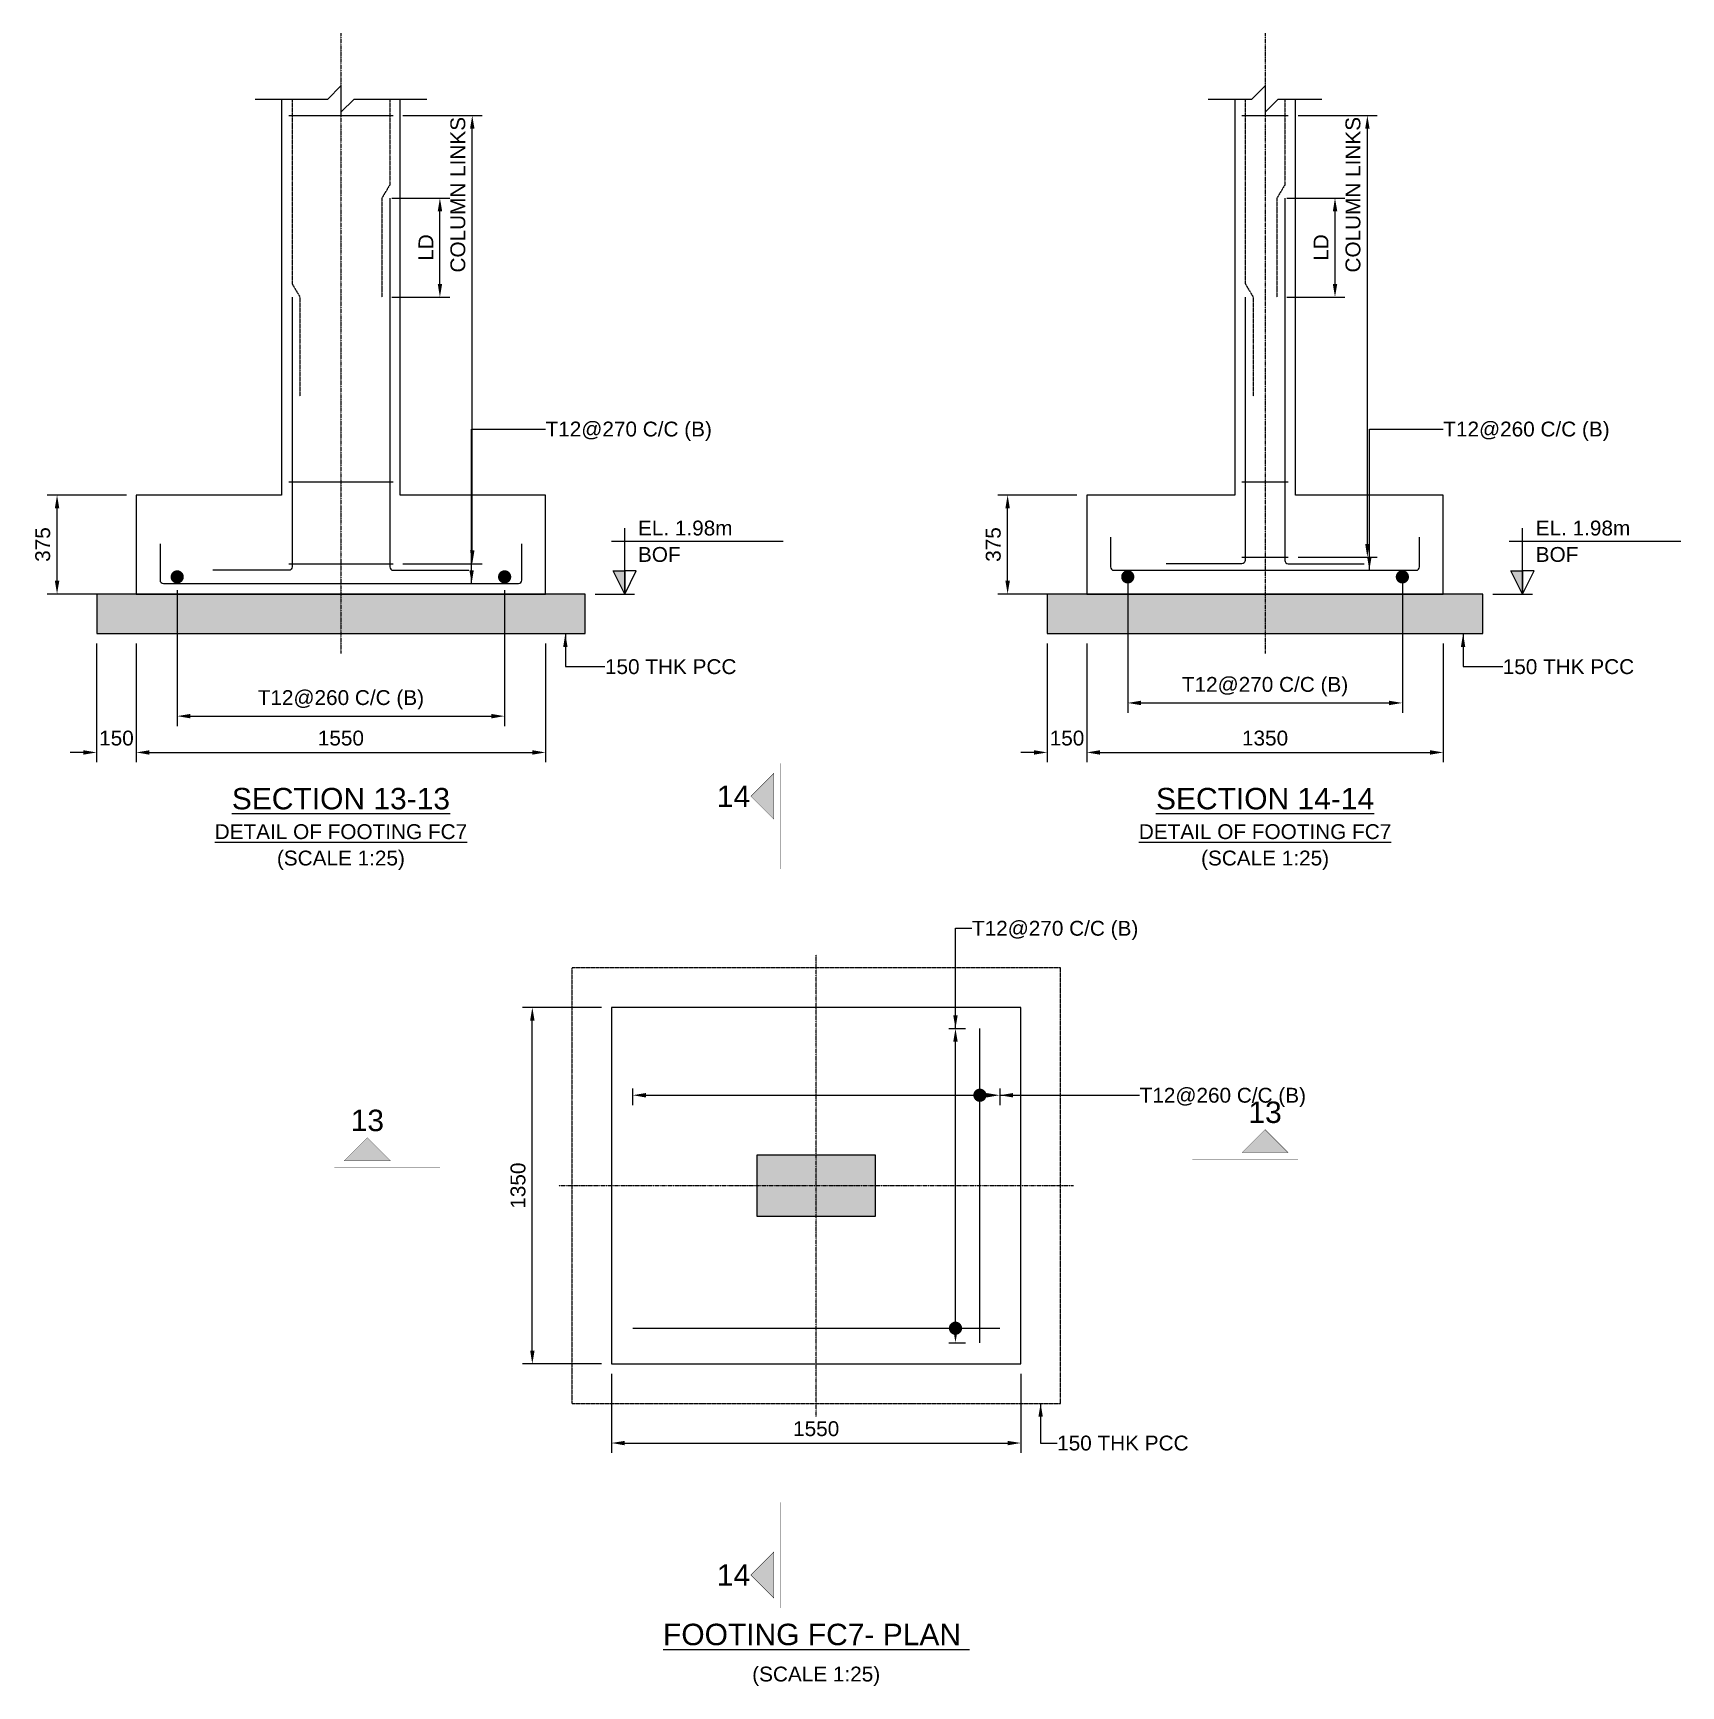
# Model space of a CAD drawing. Header units: inches. Extents: x -816171 to 9366335, y -450961 to 689132.
# Drawn here: x 5642702 to 5667665, y 456325 to 481369 of the extents above; entities that cross this region are included whole.
import ezdxf
from ezdxf.enums import TextEntityAlignment as Align

# ---------------------------------------------------------------- set-up
doc = ezdxf.new("R2010")
doc.units = ezdxf.units.IN
doc.header["$MEASUREMENT"] = 0
doc.linetypes.add('Cline', pattern=[1, 0.625, -0.125, 0.125, -0.125])
doc.linetypes.add('DASHED', pattern=[0.75, 0.5, -0.25])
for name, color, linetype in [('Center Line', 1, 'Continuous'), ('Column', 2, 'Continuous'), ('Concrete Line', 2, 'Continuous'), ('Dim', 31, 'Continuous'), ('Footing', 4, 'Continuous'), ('Labels', 4, 'Continuous'), ('PCC', 5, 'Continuous'), ('Reinforcement', 130, 'Continuous'), ('Section Mark', 5, 'Continuous'), ('Solid', 25, 'Continuous'), ('Text', 31, 'Continuous')]:
    doc.layers.add(name, color=color, linetype=linetype)
doc.styles.add('SC-FTG1', font='sanss___.ttf')
doc.styles.add('SC-FTG2', font='SansSerif')
doc.dimstyles.new('RccFooting', dxfattribs={"dimtxt": 225, "dimasz": 200, "dimexe": 150, "dimexo": 150, "dimgap": 100, "dimtad": 1, "dimtoh": 1, "dimdec": 4, "dimlfac": 0.25, "dimzin": 0, "dimdsep": 46, "dimtxsty": 'SC-FTG2', "dimcen": 0.09, "dimclrd": 8, "dimclre": 8, "dimclrt": 31, "dimadec": 0, "dimazin": 0, "dimtfac": 1, "dimtdec": 0, "dimtix": 1, "dimtofl": 0, "dimtmove": 0, "dimatfit": 3, "dimfxl": 1, "dimtolj": 1, "dimtzin": 0, "dimarcsym": 0})

# ---------------------------------------------------------------- blocks, each defined once
blk = doc.blocks.new('*D3835')
at = {"layer": 'DEFPOINTS', "color": 0, "transparency": 16777216}
for p in [(5651465, 461205), (5657665, 461205), (5657665, 460005)]:
    blk.add_point(p, dxfattribs=at)
at = {"layer": 'Dim', "color": 8, "lineweight": -2, "transparency": 16777216}
for p, q in [((5651465, 461055), (5651465, 459855)), ((5657665, 461055), (5657665, 459855)), ((5651665, 460005), (5657465, 460005))]:
    blk.add_line(p, q, dxfattribs=at)
at = {"layer": 'Dim', "color": 8, "transparency": 16777216}
for points in [[(5651665, 460038), (5651665, 459971), (5651465, 460005)], [(5657465, 460038), (5657465, 459971), (5657665, 460005)]]:
    blk.add_solid(points, dxfattribs=at)
at = {"layer": 'Dim', "color": 31, "transparency": 16777216, "insert": (5654565, 460221), "char_height": 225, "attachment_point": 5, "style": 'SC-FTG2'}
blk.add_mtext('\\A1;1550', dxfattribs=at)
blk = doc.blocks.new('*D3836')
at = {"layer": 'DEFPOINTS', "color": 0, "transparency": 16777216}
for p in [(5650265, 466605), (5651465, 466605), (5651465, 461205)]:
    blk.add_point(p, dxfattribs=at)
at = {"layer": 'Dim', "color": 8, "lineweight": -2, "transparency": 16777216}
for p, q in [((5651315, 466605), (5650115, 466605)), ((5650265, 461405), (5650265, 466405)), ((5651315, 461205), (5650115, 461205))]:
    blk.add_line(p, q, dxfattribs=at)
at = {"layer": 'Dim', "color": 8, "transparency": 16777216}
for points in [[(5650232, 466405), (5650299, 466405), (5650265, 466605)], [(5650232, 461405), (5650299, 461405), (5650265, 461205)]]:
    blk.add_solid(points, dxfattribs=at)
at = {"layer": 'Dim', "color": 31, "transparency": 16777216, "insert": (5650049, 463905), "char_height": 225, "attachment_point": 5, "rotation": 90, "style": 'SC-FTG2'}
blk.add_mtext('\\A1;1350', dxfattribs=at)
blk = doc.blocks.new('*D3841')
at = {"layer": 'DEFPOINTS', "color": 0, "transparency": 16777216}
for p in [(5656425, 466285), (5656675, 466285), (5656425, 461525)]:
    blk.add_point(p, dxfattribs=at)
at = {"layer": 'Dim', "color": 8, "lineweight": -2, "transparency": 16777216}
for p, q in [((5656575, 466285), (5656825, 466285)), ((5656675, 461725), (5656675, 466085)), ((5656575, 461525), (5656825, 461525))]:
    blk.add_line(p, q, dxfattribs=at)
at = {"layer": 'Dim', "color": 8, "transparency": 16777216}
for points in [[(5656642, 466085), (5656709, 466085), (5656675, 466285)], [(5656642, 461725), (5656709, 461725), (5656675, 461525)]]:
    blk.add_solid(points, dxfattribs=at)
blk = doc.blocks.new('*D3842')
at = {"layer": 'DEFPOINTS', "color": 0, "transparency": 16777216}
for p in [(5651785, 465525), (5657345, 465525), (5657345, 465275)]:
    blk.add_point(p, dxfattribs=at)
at = {"layer": 'Dim', "color": 8, "lineweight": -2, "transparency": 16777216}
for p, q in [((5651785, 465375), (5651785, 465125)), ((5657345, 465375), (5657345, 465125)), ((5651985, 465275), (5657145, 465275))]:
    blk.add_line(p, q, dxfattribs=at)
at = {"layer": 'Dim', "color": 8, "transparency": 16777216}
for points in [[(5651985, 465308), (5651985, 465241), (5651785, 465275)], [(5657145, 465308), (5657145, 465241), (5657345, 465275)]]:
    blk.add_solid(points, dxfattribs=at)
blk = doc.blocks.new('*D3843')
at = {"layer": 'DEFPOINTS', "color": 0, "transparency": 16777216}
for p in [(5643665, 472269), (5644265, 472269), (5644265, 470469)]:
    blk.add_point(p, dxfattribs=at)
at = {"layer": 'Dim', "color": 8, "lineweight": -2, "transparency": 16777216}
for p, q in [((5643665, 472119), (5643665, 470319)), ((5644265, 472119), (5644265, 470319)), ((5643465, 470469), (5643265, 470469)), ((5644465, 470469), (5644665, 470469))]:
    blk.add_line(p, q, dxfattribs=at)
at = {"layer": 'Dim', "color": 8, "transparency": 16777216}
for points in [[(5643465, 470502), (5643465, 470435), (5643665, 470469)], [(5644465, 470502), (5644465, 470435), (5644265, 470469)]]:
    blk.add_solid(points, dxfattribs=at)
at = {"layer": 'Dim', "color": 31, "transparency": 16777216, "insert": (5643965, 470685), "char_height": 225, "attachment_point": 5, "style": 'SC-FTG2'}
blk.add_mtext('\\A1;150', dxfattribs=at)
blk = doc.blocks.new('*D3844')
at = {"layer": 'DEFPOINTS', "color": 0, "transparency": 16777216}
for p in [(5644265, 472269), (5650465, 472269), (5650465, 470469)]:
    blk.add_point(p, dxfattribs=at)
at = {"layer": 'Dim', "color": 8, "lineweight": -2, "transparency": 16777216}
for p, q in [((5644265, 472119), (5644265, 470319)), ((5650465, 472119), (5650465, 470319)), ((5644465, 470469), (5650265, 470469))]:
    blk.add_line(p, q, dxfattribs=at)
at = {"layer": 'Dim', "color": 8, "transparency": 16777216}
for points in [[(5644465, 470502), (5644465, 470435), (5644265, 470469)], [(5650265, 470502), (5650265, 470435), (5650465, 470469)]]:
    blk.add_solid(points, dxfattribs=at)
at = {"layer": 'Dim', "color": 31, "transparency": 16777216, "insert": (5647365, 470685), "char_height": 225, "attachment_point": 5, "style": 'SC-FTG2'}
blk.add_mtext('\\A1;1550', dxfattribs=at)
blk = doc.blocks.new('*D3845')
at = {"layer": 'DEFPOINTS', "color": 0, "transparency": 16777216}
for p in [(5643065, 474369), (5644265, 474369), (5644265, 472869)]:
    blk.add_point(p, dxfattribs=at)
at = {"layer": 'Dim', "color": 8, "lineweight": -2, "transparency": 16777216}
for p, q in [((5644115, 474369), (5642915, 474369)), ((5643065, 473069), (5643065, 474169)), ((5644115, 472869), (5642915, 472869))]:
    blk.add_line(p, q, dxfattribs=at)
at = {"layer": 'Dim', "color": 8, "transparency": 16777216}
for points in [[(5643032, 474169), (5643099, 474169), (5643065, 474369)], [(5643032, 473069), (5643099, 473069), (5643065, 472869)]]:
    blk.add_solid(points, dxfattribs=at)
at = {"layer": 'Dim', "color": 31, "transparency": 16777216, "insert": (5642849, 473619), "char_height": 225, "attachment_point": 5, "rotation": 90, "style": 'SC-FTG2'}
blk.add_mtext('\\A1;375', dxfattribs=at)
blk = doc.blocks.new('*D3846')
at = {"layer": 'DEFPOINTS', "color": 0, "transparency": 16777216}
for p in [(5644885, 473079), (5649845, 473079), (5649845, 471019)]:
    blk.add_point(p, dxfattribs=at)
at = {"layer": 'Dim', "color": 8, "lineweight": -2, "transparency": 16777216}
for p, q in [((5644885, 472929), (5644885, 470869)), ((5649845, 472929), (5649845, 470869)), ((5645085, 471019), (5649645, 471019))]:
    blk.add_line(p, q, dxfattribs=at)
at = {"layer": 'Dim', "color": 8, "transparency": 16777216}
for points in [[(5645085, 471052), (5645085, 470985), (5644885, 471019)], [(5649645, 471052), (5649645, 470985), (5649845, 471019)]]:
    blk.add_solid(points, dxfattribs=at)
at = {"layer": 'Dim', "color": 31, "transparency": 16777216, "insert": (5647365, 471266), "char_height": 225, "attachment_point": 5, "style": 'SC-FTG2'}
blk.add_mtext('\\A1;T12@260 C/C (B)', dxfattribs=at)
blk = doc.blocks.new('*D3847')
at = {"layer": 'DEFPOINTS', "color": 0, "transparency": 16777216}
for p in [(5647985, 478869), (5648865, 478869), (5647985, 477369)]:
    blk.add_point(p, dxfattribs=at)
at = {"layer": 'Dim', "color": 8, "lineweight": -2, "transparency": 16777216}
for p, q in [((5648135, 478869), (5649015, 478869)), ((5648865, 477569), (5648865, 478669)), ((5648135, 477369), (5649015, 477369))]:
    blk.add_line(p, q, dxfattribs=at)
at = {"layer": 'Dim', "color": 8, "transparency": 16777216}
for points in [[(5648832, 478669), (5648899, 478669), (5648865, 478869)], [(5648832, 477569), (5648899, 477569), (5648865, 477369)]]:
    blk.add_solid(points, dxfattribs=at)
at = {"layer": 'Dim', "color": 31, "transparency": 16777216, "insert": (5648653, 478119), "char_height": 225, "attachment_point": 5, "rotation": 90, "style": 'SC-FTG2'}
blk.add_mtext('\\A1;LD', dxfattribs=at)
blk = doc.blocks.new('*D3848')
at = {"layer": 'DEFPOINTS', "color": 0, "transparency": 16777216}
for p in [(5648155, 480119), (5649355, 480119), (5648155, 473329)]:
    blk.add_point(p, dxfattribs=at)
at = {"layer": 'Dim', "color": 8, "lineweight": -2, "transparency": 16777216}
for p, q in [((5648305, 480119), (5649505, 480119)), ((5649355, 473529), (5649355, 479919)), ((5648305, 473329), (5649505, 473329))]:
    blk.add_line(p, q, dxfattribs=at)
at = {"layer": 'Dim', "color": 8, "transparency": 16777216}
for points in [[(5649322, 479919), (5649389, 479919), (5649355, 480119)], [(5649322, 473529), (5649389, 473529), (5649355, 473329)]]:
    blk.add_solid(points, dxfattribs=at)
at = {"layer": 'Dim', "color": 31, "transparency": 16777216, "insert": (5649138, 478919), "char_height": 225, "attachment_point": 5, "rotation": 90, "style": 'SC-FTG2'}
blk.add_mtext('\\A1;COLUMN LINKS', dxfattribs=at)
blk = doc.blocks.new('*D3849')
at = {"layer": 'DEFPOINTS', "color": 0, "transparency": 16777216}
for p in [(5658065, 472269), (5658665, 472269), (5658665, 470469)]:
    blk.add_point(p, dxfattribs=at)
at = {"layer": 'Dim', "color": 8, "lineweight": -2, "transparency": 16777216}
for p, q in [((5658065, 472119), (5658065, 470319)), ((5658665, 472119), (5658665, 470319)), ((5657865, 470469), (5657665, 470469)), ((5658865, 470469), (5659065, 470469))]:
    blk.add_line(p, q, dxfattribs=at)
at = {"layer": 'Dim', "color": 8, "transparency": 16777216}
for points in [[(5657865, 470502), (5657865, 470435), (5658065, 470469)], [(5658865, 470502), (5658865, 470435), (5658665, 470469)]]:
    blk.add_solid(points, dxfattribs=at)
at = {"layer": 'Dim', "color": 31, "transparency": 16777216, "insert": (5658365, 470685), "char_height": 225, "attachment_point": 5, "style": 'SC-FTG2'}
blk.add_mtext('\\A1;150', dxfattribs=at)
blk = doc.blocks.new('*D3850')
at = {"layer": 'DEFPOINTS', "color": 0, "transparency": 16777216}
for p in [(5658665, 472269), (5664065, 472269), (5664065, 470469)]:
    blk.add_point(p, dxfattribs=at)
at = {"layer": 'Dim', "color": 8, "lineweight": -2, "transparency": 16777216}
for p, q in [((5658665, 472119), (5658665, 470319)), ((5664065, 472119), (5664065, 470319)), ((5658865, 470469), (5663865, 470469))]:
    blk.add_line(p, q, dxfattribs=at)
at = {"layer": 'Dim', "color": 8, "transparency": 16777216}
for points in [[(5658865, 470502), (5658865, 470435), (5658665, 470469)], [(5663865, 470502), (5663865, 470435), (5664065, 470469)]]:
    blk.add_solid(points, dxfattribs=at)
at = {"layer": 'Dim', "color": 31, "transparency": 16777216, "insert": (5661365, 470685), "char_height": 225, "attachment_point": 5, "style": 'SC-FTG2'}
blk.add_mtext('\\A1;1350', dxfattribs=at)
blk = doc.blocks.new('*D3837')
at = {"layer": 'DEFPOINTS', "color": 0, "transparency": 16777216}
for p in [(5657465, 474369), (5658665, 474369), (5658665, 472869)]:
    blk.add_point(p, dxfattribs=at)
at = {"layer": 'Dim', "color": 8, "lineweight": -2, "transparency": 16777216}
for p, q in [((5658515, 474369), (5657315, 474369)), ((5657465, 473069), (5657465, 474169)), ((5658515, 472869), (5657315, 472869))]:
    blk.add_line(p, q, dxfattribs=at)
at = {"layer": 'Dim', "color": 8, "transparency": 16777216}
for points in [[(5657432, 474169), (5657499, 474169), (5657465, 474369)], [(5657432, 473069), (5657499, 473069), (5657465, 472869)]]:
    blk.add_solid(points, dxfattribs=at)
at = {"layer": 'Dim', "color": 31, "transparency": 16777216, "insert": (5657249, 473619), "char_height": 225, "attachment_point": 5, "rotation": 90, "style": 'SC-FTG2'}
blk.add_mtext('\\A1;375', dxfattribs=at)
blk = doc.blocks.new('*D3838')
at = {"layer": 'DEFPOINTS', "color": 0, "transparency": 16777216}
for p in [(5659285, 473279), (5663445, 473279), (5663445, 471219)]:
    blk.add_point(p, dxfattribs=at)
at = {"layer": 'Dim', "color": 8, "lineweight": -2, "transparency": 16777216}
for p, q in [((5659285, 473129), (5659285, 471069)), ((5663445, 473129), (5663445, 471069)), ((5659485, 471219), (5663245, 471219))]:
    blk.add_line(p, q, dxfattribs=at)
at = {"layer": 'Dim', "color": 8, "transparency": 16777216}
for points in [[(5659485, 471252), (5659485, 471185), (5659285, 471219)], [(5663245, 471252), (5663245, 471185), (5663445, 471219)]]:
    blk.add_solid(points, dxfattribs=at)
at = {"layer": 'Dim', "color": 31, "transparency": 16777216, "insert": (5661365, 471466), "char_height": 225, "attachment_point": 5, "style": 'SC-FTG2'}
blk.add_mtext('\\A1;T12@270 C/C (B)', dxfattribs=at)
blk = doc.blocks.new('*D3839')
at = {"layer": 'DEFPOINTS', "color": 0, "transparency": 16777216}
for p in [(5661545, 478869), (5662425, 478869), (5661545, 477369)]:
    blk.add_point(p, dxfattribs=at)
at = {"layer": 'Dim', "color": 8, "lineweight": -2, "transparency": 16777216}
for p, q in [((5661695, 478869), (5662575, 478869)), ((5662425, 477569), (5662425, 478669)), ((5661695, 477369), (5662575, 477369))]:
    blk.add_line(p, q, dxfattribs=at)
at = {"layer": 'Dim', "color": 8, "transparency": 16777216}
for points in [[(5662392, 478669), (5662459, 478669), (5662425, 478869)], [(5662392, 477569), (5662459, 477569), (5662425, 477369)]]:
    blk.add_solid(points, dxfattribs=at)
at = {"layer": 'Dim', "color": 31, "transparency": 16777216, "insert": (5662213, 478119), "char_height": 225, "attachment_point": 5, "rotation": 90, "style": 'SC-FTG2'}
blk.add_mtext('\\A1;LD', dxfattribs=at)
blk = doc.blocks.new('*D3840')
at = {"layer": 'DEFPOINTS', "color": 0, "transparency": 16777216}
for p in [(5661715, 480119), (5662915, 480119), (5661715, 473429)]:
    blk.add_point(p, dxfattribs=at)
at = {"layer": 'Dim', "color": 8, "lineweight": -2, "transparency": 16777216}
for p, q in [((5661865, 480119), (5663065, 480119)), ((5662915, 473629), (5662915, 479919)), ((5661865, 473429), (5663065, 473429))]:
    blk.add_line(p, q, dxfattribs=at)
at = {"layer": 'Dim', "color": 8, "transparency": 16777216}
for points in [[(5662882, 479919), (5662949, 479919), (5662915, 480119)], [(5662882, 473629), (5662949, 473629), (5662915, 473429)]]:
    blk.add_solid(points, dxfattribs=at)
at = {"layer": 'Dim', "color": 31, "transparency": 16777216, "insert": (5662698, 478919), "char_height": 225, "attachment_point": 5, "rotation": 90, "style": 'SC-FTG2'}
blk.add_mtext('\\A1;COLUMN LINKS', dxfattribs=at)

msp = doc.modelspace()

# ---------------------------------------------------------------- hatches: boundary and pattern name
at = {"layer": 'Solid'}
for points in [[(5651665.43099, 472868.77107), (5651490.43099, 473218.77107), (5651665.43099, 473218.77107)], [(5665265.43099, 472868.77107), (5665090.43099, 473218.77107), (5665265.43099, 473218.77107)], [(5643665.43099, 472268.77107), (5651065.43099, 472268.77107), (5651065.43099, 472868.77107), (5643665.43099, 472868.77107)], [(5658065.43099, 472268.77107), (5664665.43099, 472268.77107), (5664665.43099, 472868.77107), (5658065.43099, 472868.77107)], [(5653925.43099, 470154.72386), (5653575.43099, 469804.72386), (5653925.43099, 469454.72386), (5653925.43099, 470154.72386)], [(5647415.43099, 464280.72386), (5647765.43099, 464630.72386), (5648115.43099, 464280.72386), (5647415.43099, 464280.72386)], [(5661715.43099, 464404.72386), (5661365.43099, 464754.72386), (5661015.43099, 464404.72386), (5661715.43099, 464404.72386)], [(5653665.43099, 463444.72386), (5655465.43099, 463444.72386), (5655465.43099, 464364.72386), (5653665.43099, 464364.72386)], [(5653925.43099, 457654.72386), (5653575.43099, 458004.72386), (5653925.43099, 458354.72386), (5653925.43099, 457654.72386)]]:
    msp.add_hatch(color=256, dxfattribs=at).paths.add_polyline_path(points, flags=0)

# ---------------------------------------------------------------- linework, layer by layer
at = {"layer": 'Center Line', "linetype": 'Cline'}
for points in [[(5647365.43099, 481368.77107), (5647365.43099, 471968.77107)], [(5661365.43099, 481368.77107), (5661365.43099, 471968.77107)], [(5654565.43099, 460404.72386), (5654565.43099, 467404.72386)], [(5650665.43099, 463904.72386), (5658465.43099, 463904.72386)]]:
    msp.add_lwpolyline(points, dxfattribs=at)
at = {"layer": 'Column'}
msp.add_lwpolyline([(5653665.43099, 463444.72386), (5655465.43099, 463444.72386), (5655465.43099, 464364.72386), (5653665.43099, 464364.72386), (5653665.43099, 463444.72386)], dxfattribs=at)
at = {"layer": 'Concrete Line'}
for points in [[(5646465.43099, 480368.77107), (5646465.43099, 474368.77107), (5644265.43099, 474368.77107), (5644265.43099, 472868.77107), (5650465.43099, 472868.77107), (5650465.43099, 474368.77107), (5648265.43099, 474368.77107), (5648265.43099, 480368.77107)], [(5646065.43099, 480368.77107), (5647165.43099, 480368.77107), (5647365.43099, 480568.77107), (5647365.43099, 480168.77107), (5647565.43099, 480368.77107), (5648665.43099, 480368.77107)], [(5660905.43099, 480368.77107), (5660905.43099, 474368.77107), (5658665.43099, 474368.77107), (5658665.43099, 472868.77107), (5664065.43099, 472868.77107), (5664065.43099, 474368.77107), (5661825.43099, 474368.77107), (5661825.43099, 480368.77107)], [(5660505.43099, 480368.77107), (5661165.43099, 480368.77107), (5661365.43099, 480568.77107), (5661365.43099, 480168.77107), (5661565.43099, 480368.77107), (5662225.43099, 480368.77107)]]:
    msp.add_lwpolyline(points, dxfattribs=at)
at = {"layer": 'Dim', "color": 8, "const_width": 100}
for points in [[(5656995.43099, 465274.72386, 1), (5657095.43099, 465274.72386, 1)], [(5656625.43099, 461744.72386, 1), (5656725.43099, 461744.72386, 1)]]:
    msp.add_lwpolyline(points, format="xyb", close=True, dxfattribs=at)
at = {"layer": 'Footing'}
msp.add_lwpolyline([(5651465.43099, 461204.72386), (5657665.43099, 461204.72386), (5657665.43099, 466604.72386), (5651465.43099, 466604.72386), (5651465.43099, 461204.72386)], dxfattribs=at)
at = {"layer": 'PCC'}
for points in [[(5643665.43099, 472268.77107), (5651065.43099, 472268.77107), (5651065.43099, 472868.77107), (5643665.43099, 472868.77107), (5643665.43099, 472268.77107)], [(5658065.43099, 472268.77107), (5664665.43099, 472268.77107), (5664665.43099, 472868.77107), (5658065.43099, 472868.77107), (5658065.43099, 472268.77107)]]:
    msp.add_lwpolyline(points, dxfattribs=at)
at = {"layer": 'PCC', "linetype": 'DASHED'}
msp.add_lwpolyline([(5650865.43099, 460604.72386), (5658265.43099, 460604.72386), (5658265.43099, 467204.72386), (5650865.43099, 467204.72386), (5650865.43099, 460604.72386)], dxfattribs=at)
at = {"layer": 'Reinforcement', "linetype": 'DASHED'}
for points in [[(5646625.43099, 480368.77107), (5646625.43099, 477568.77107), (5646745.43099, 477368.77107), (5646745.43099, 475868.77107)], [(5648105.43099, 480368.77107), (5648105.43099, 479068.77107), (5647985.43099, 478868.77107), (5647985.43099, 477368.77107)], [(5661065.43099, 480368.77107), (5661065.43099, 477568.77107), (5661185.43099, 477368.77107), (5661185.43099, 475868.77107)], [(5661665.43099, 480368.77107), (5661665.43099, 479068.77107), (5661545.43099, 478868.77107), (5661545.43099, 477368.77107)]]:
    msp.add_lwpolyline(points, dxfattribs=at)
at = {"layer": 'Reinforcement'}
for points in [[(5646575.43099, 480118.77107), (5648155.43099, 480118.77107)], [(5661015.43099, 480118.77107), (5661715.43099, 480118.77107)], [(5646575.43099, 474568.77107), (5648155.43099, 474568.77107)], [(5661015.43099, 474568.77107), (5661715.43099, 474568.77107)], [(5661015.43099, 473428.77107), (5661715.43099, 473428.77107)], [(5646575.43099, 473328.77107), (5648155.43099, 473328.77107)], [(5657045.43099, 461524.72386), (5657045.43099, 466284.72386)], [(5651785.43099, 461744.72386), (5657345.43099, 461744.72386)]]:
    msp.add_lwpolyline(points, dxfattribs=at)
for points in [[(5648105.43099, 478868.77107), (5648105.43099, 473278.77107, 0.4), (5648155.43099, 473228.77107), (5649305.43099, 473228.77107, 0.4), (5649305.43099, 473228.77107), (5649305.43099, 473228.77107)], [(5661665.43099, 478868.77107), (5661665.43099, 473378.77107, 0.4), (5661715.43099, 473328.77107), (5662865.43099, 473328.77107, 0.4), (5662865.43099, 473328.77107), (5662865.43099, 473328.77107)], [(5646625.43099, 477368.77107), (5646625.43099, 473278.77107, -0.4), (5646575.43099, 473228.77107), (5645425.43099, 473228.77107, 0.4), (5645425.43099, 473228.77107), (5645425.43099, 473228.77107)], [(5661065.43099, 477368.77107), (5661065.43099, 473378.77107, -0.4), (5661015.43099, 473328.77107), (5659865.43099, 473328.77107, 0.4), (5659865.43099, 473328.77107), (5659865.43099, 473328.77107)], [(5644625.43099, 473628.77107), (5644625.43099, 473078.77107, 0.4), (5644675.43099, 473028.77107), (5650055.43099, 473028.77107, 0.4), (5650105.43099, 473078.77107), (5650105.43099, 473628.77107)], [(5659025.43099, 473728.77107), (5659025.43099, 473278.77107, 0.4), (5659075.43099, 473228.77107), (5663655.43099, 473228.77107, 0.4), (5663705.43099, 473278.77107), (5663705.43099, 473728.77107)]]:
    msp.add_lwpolyline(points, format="xyb", dxfattribs=at)
at = {"layer": 'Reinforcement', "const_width": 100}
for points in [[(5644835.43099, 473128.77107, 1), (5644935.43099, 473128.77107, 1)], [(5649795.43099, 473128.77107, 1), (5649895.43099, 473128.77107, 1)], [(5659235.43099, 473128.77107, 1), (5659335.43099, 473128.77107, 1)], [(5663395.43099, 473128.77107, 1), (5663495.43099, 473128.77107, 1)]]:
    msp.add_lwpolyline(points, format="xyb", close=True, dxfattribs=at)
at = {"layer": 'Section Mark'}
for p, q in [((5651215.43099, 472868.77107), (5651815.43099, 472868.77107)), ((5664815.43099, 472868.77107), (5665415.43099, 472868.77107))]:
    msp.add_line(p, q, dxfattribs=at)
for points in [[(5651665.43099, 472868.77107), (5651665.43099, 473868.77107)], [(5665265.43099, 472868.77107), (5665265.43099, 473868.77107)], [(5651465.43099, 473668.77107), (5654065.43099, 473668.77107)], [(5665065.43099, 473668.77107), (5667665.43099, 473668.77107)], [(5651665.43099, 472868.77107), (5651490.43099, 473218.77107), (5651665.43099, 473218.77107), (5651665.43099, 472868.77107)], [(5651665.43099, 472868.77107), (5651840.43099, 473218.77107), (5651665.43099, 473218.77107), (5651665.43099, 472868.77107)], [(5665265.43099, 472868.77107), (5665090.43099, 473218.77107), (5665265.43099, 473218.77107), (5665265.43099, 472868.77107)], [(5665265.43099, 472868.77107), (5665440.43099, 473218.77107), (5665265.43099, 473218.77107), (5665265.43099, 472868.77107)]]:
    msp.add_lwpolyline(points, dxfattribs=at)
at = {"layer": 'Section Mark', "const_width": 5}
for points in [[(5653925.43099, 470154.72386), (5653575.43099, 469804.72386), (5653925.43099, 469454.72386), (5653925.43099, 470154.72386)], [(5654025.43099, 468704.72386), (5654025.43099, 470304.72386)], [(5647415.43099, 464280.72386), (5647765.43099, 464630.72386), (5648115.43099, 464280.72386), (5647415.43099, 464280.72386)], [(5661715.43099, 464404.72386), (5661365.43099, 464754.72386), (5661015.43099, 464404.72386), (5661715.43099, 464404.72386)], [(5648865.43099, 464180.72386), (5647265.43099, 464180.72386)], [(5660265.43099, 464304.72386), (5661865.43099, 464304.72386)], [(5654025.43099, 459104.72386), (5654025.43099, 457504.72386)], [(5653925.43099, 457654.72386), (5653575.43099, 458004.72386), (5653925.43099, 458354.72386), (5653925.43099, 457654.72386)]]:
    msp.add_lwpolyline(points, dxfattribs=at)

# ---------------------------------------------------------------- texts
at = {"layer": 'Dim', "style": 'SC-FTG2'}
for s, p in [('T12@270 C/C (B)', (5650465.43099, 475368.77107)), ('T12@260 C/C (B)', (5664065.43099, 475368.77107)), ('150 THK PCC', (5651365.43099, 471768.77107)), ('150 THK PCC', (5664965.43099, 471768.77107)), ('150 THK PCC', (5658215.43099, 460004.72386))]:
    msp.add_text(s, height=225, dxfattribs=at).set_placement(p, align=Align.MIDDLE_LEFT)
at = {"layer": 'Labels', "style": 'SC-FTG1'}
for s, p in [('%%USECTION 13-13', (5647365.43099, 469768.77107)), ('%%USECTION 14-14', (5661365.43099, 469768.77107)), ('%%uFOOTING FC7- PLAN ', (5654565.43099, 457104.72386))]:
    msp.add_text(s, height=325, dxfattribs=at).set_placement(p, align=Align.MIDDLE_CENTER)
at = {"layer": 'Section Mark', "style": 'SC-FTG1'}
for s, p in [('14', (5653312.93099, 469804.72386)), ('13', (5661365.43099, 465017.22386)), ('13', (5647765.43099, 464893.22386)), ('14', (5653312.93099, 458004.72386))]:
    msp.add_text(s, height=325, dxfattribs=at).set_placement(p, align=Align.MIDDLE_CENTER)
at = {"layer": 'Text'}
for s, style, p in [('EL. 1.98m', 'SC-FTG2', (5651865.43099, 473868.77107)), ('EL. 1.98m', 'SC-FTG2', (5665465.43099, 473868.77107)), ('BOF', 'SC-FTG2', (5651865.43099, 473468.77107)), ('BOF', 'SC-FTG2', (5665465.43099, 473468.77107)), ('T12@270 C/C (B)', 'SC-FTG1', (5656925.43099, 467804.72386)), ('T12@260 C/C (B)', 'SC-FTG1', (5659465.43099, 465274.72386))]:
    msp.add_text(s, height=225, dxfattribs=dict(at, style=style)).set_placement(p, align=Align.MIDDLE_LEFT)
at = {"layer": 'Text', "style": 'SC-FTG1'}
for s, p in [('%%UDETAIL OF FOOTING FC7', (5647365.43099, 469268.77107)), ('%%UDETAIL OF FOOTING FC7', (5661365.43099, 469268.77107)), ('(SCALE 1:25)', (5647365.43099, 468868.77107)), ('(SCALE 1:25)', (5661365.43099, 468868.77107)), ('(SCALE 1:25)', (5654565.43099, 456504.72386))]:
    msp.add_text(s, height=225, dxfattribs=at).set_placement(p, align=Align.MIDDLE_CENTER)

# ---------------------------------------------------------------- dimensions: what is measured, and where the dimension line sits
at = {"layer": 'Dim'}
for base, p1, p2, angle, text, picture, middle in [((5649355.43099, 480118.77107), (5648155.43099, 473328.77107), (5648155.43099, 480118.77107), 90, 'COLUMN LINKS', '*D3848', (5649355.43099, 478918.77107)), ((5662915.43099, 480118.77107), (5661715.43099, 473428.77107), (5661715.43099, 480118.77107), 90, 'COLUMN LINKS', '*D3840', (5662915.43099, 478918.77107)), ((5648865.43099, 478868.77107), (5647985.43099, 477368.77107), (5647985.43099, 478868.77107), 90, 'LD', '*D3847', (5648865.43099, 478118.77107)), ((5662425.43099, 478868.77107), (5661545.43099, 477368.77107), (5661545.43099, 478868.77107), 90, 'LD', '*D3839', (5662425.43099, 478118.77107)), ((5656675.43099, 466284.72386), (5656425.43099, 461524.72386), (5656425.43099, 466284.72386), 90, ' ', '*D3841', (5656675.43099, 463044.72386)), ((5657345.43099, 465274.72386), (5651785.43099, 465524.72386), (5657345.43099, 465524.72386), 0, ' ', '*D3842', (5655745.43099, 465274.72386))]:
    dim = msp.add_linear_dim(base=base, p1=p1, p2=p2, angle=angle, text=text, dimstyle='RccFooting', override={"dimjust": 0}, dxfattribs=at)
    dim.commit()
    dim.dimension.update_dxf_attribs({"geometry": picture, "text_midpoint": middle, "dimtype": 161})
for p1, p2, distance, text, picture, middle in [((5644265.43099, 472868.77107), (5644265.43099, 474368.77107), 1200, '375', '*D3845', (5642849.38161, 473618.77107)), ((5658665.43099, 472868.77107), (5658665.43099, 474368.77107), 1200, '375', '*D3837', (5657249.38161, 473618.77107)), ((5659285.43099, 473278.77107), (5663445.43099, 473278.77107), -2060, 'T12@270 C/C (B)', '*D3838', (5661365.43099, 471465.83898)), ((5644885.43099, 473078.77107), (5649845.43099, 473078.77107), -2060, 'T12@260 C/C (B)', '*D3846', (5647365.43099, 471265.83898)), ((5643665.43099, 472268.77107), (5644265.43099, 472268.77107), -1800, '150', '*D3843', (5643965.43099, 470684.66614)), ((5644265.43099, 472268.77107), (5650465.43099, 472268.77107), -1800, '1550', '*D3844', (5647365.43099, 470684.66614)), ((5658065.43099, 472268.77107), (5658665.43099, 472268.77107), -1800, '150', '*D3849', (5658365.43099, 470684.66614)), ((5658665.43099, 472268.77107), (5664065.43099, 472268.77107), -1800, '1350', '*D3850', (5661365.43099, 470684.82046)), ((5651465.43099, 461204.72386), (5651465.43099, 466604.72386), 1200, '1350', '*D3836', (5650049.38161, 463904.72386)), ((5651465.43099, 461204.72386), (5657665.43099, 461204.72386), -1200, '1550', '*D3835', (5654565.43099, 460220.61892))]:
    dim = msp.add_aligned_dim(p1=p1, p2=p2, distance=distance, text=text, dimstyle='RccFooting', dxfattribs=at)
    dim.commit()
    dim.dimension.update_dxf_attribs({"geometry": picture, "text_midpoint": middle})

# ---------------------------------------------------------------- leaders
at = {"layer": 'Dim', "color": 8}
for points in [[(5649345.43099, 473028.77107), (5649345.43099, 475368.77107), (5650465.43099, 475368.77107)], [(5662945.43099, 473228.77107), (5662945.43099, 475368.77107), (5664065.43099, 475368.77107)], [(5650765.43099, 472268.77107), (5650765.43099, 471768.77107), (5651365.43099, 471768.77107)], [(5664365.43099, 472268.77107), (5664365.43099, 471768.77107), (5664965.43099, 471768.77107)], [(5656675.43099, 466284.72386), (5656675.43099, 467804.72386), (5656925.43099, 467804.72386)], [(5657345.43099, 465274.72386), (5659465.43099, 465274.72386), (5659465.43099, 465274.72386)], [(5657965.43099, 460604.72386), (5657965.43099, 460004.72386), (5658215.43099, 460004.72386)]]:
    msp.add_leader(points, dimstyle='RccFooting', dxfattribs=at)

doc.saveas('drawing.dxf')
